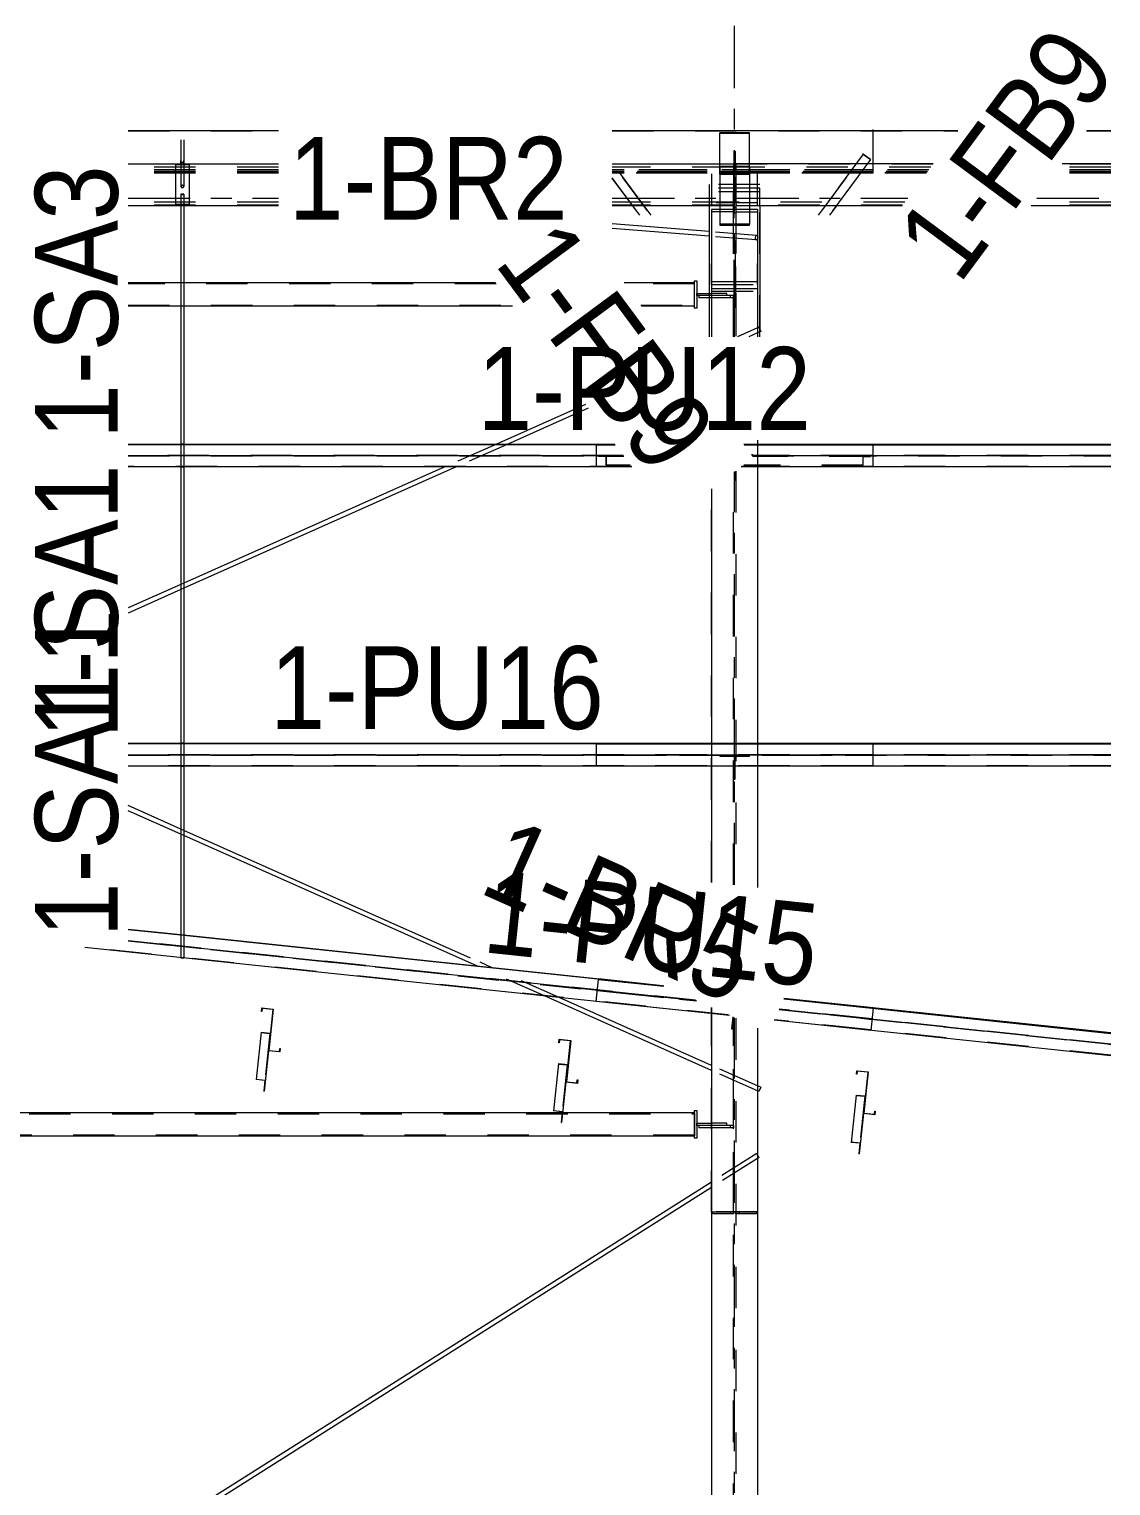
# Model space of a CAD drawing. Header units: millimetres. Extents: x -49 to 1122, y -181 to 639.
# Drawn here: x 949.8 to 1002, y 498.1 to 568.4 of the extents above; entities that cross this region are included whole.
import ezdxf

# ---------------------------------------------------------------- set-up
doc = ezdxf.new("R2010")
doc.units = ezdxf.units.MM
for name, pattern in [('XKITLINE00', [0]), ('XKITLINE02', [4, 2, -2]), ('XKITLINE03', [6, 3, -1, 1, -1])]:
    doc.linetypes.add(name, pattern=pattern)
for name, color, linetype, lineweight in [('Part', 2, 'Continuous', 0), ('PartMark', 7, 'Continuous', 0), ('S-grid', 1, 'Continuous', 0)]:
    doc.layers.add(name, color=color, linetype=linetype, lineweight=lineweight)
doc.styles.add('ARIAL', font='ARIAL.TTF')

# ---------------------------------------------------------------- blocks, each defined once
blk = doc.blocks.new('*A294')
at = {"layer": 'Part'}
blk.add_hatch(color=3, dxfattribs=at).paths.add_polyline_path([(990.586, 515.992), (990.601, 516.138), (990.621, 516.136), (990.604, 515.97), (990.051, 516.028), (990.261, 518.02), (989.748, 518.074), (989.733, 517.928), (989.713, 517.93), (989.731, 518.096), (990.283, 518.037), (990.073, 516.046)], flags=17)
blk = doc.blocks.new('*A295')
at = {"layer": 'Part'}
blk.add_hatch(color=3, dxfattribs=at).paths.add_polyline_path([(976.221, 517.507), (976.236, 517.653), (976.256, 517.651), (976.239, 517.485), (975.686, 517.544), (975.896, 519.535), (975.384, 519.589), (975.368, 519.443), (975.348, 519.445), (975.366, 519.611), (975.918, 519.552), (975.708, 517.561)], flags=17)
blk = doc.blocks.new('*A296')
at = {"layer": 'Part'}
blk.add_hatch(color=3, dxfattribs=at).paths.add_polyline_path([(961.856, 519.022), (961.872, 519.168), (961.892, 519.166), (961.874, 519), (961.322, 519.059), (961.532, 521.05), (961.019, 521.104), (961.004, 520.958), (960.984, 520.96), (961.001, 521.126), (961.554, 521.068), (961.344, 519.076)], flags=17)
blk = doc.blocks.new('*A422')
at = {"layer": 'Part'}
blk.add_hatch(color=3, dxfattribs=at).paths.add_polyline_path([(975.093, 516.15), (975.095, 516.177), (975.537, 516.131), (975.481, 515.595), (975.459, 515.598), (975.512, 516.106)], flags=17)
blk = doc.blocks.new('*A423')
at = {"layer": 'Part'}
blk.add_hatch(color=3, dxfattribs=at).paths.add_polyline_path([(960.728, 517.666), (960.731, 517.692), (961.173, 517.646), (961.116, 517.11), (961.094, 517.113), (961.148, 517.621)], flags=17)
blk = doc.blocks.new('*A425')
at = {"layer": 'Part'}
blk.add_hatch(color=3, dxfattribs=at).paths.add_polyline_path([(989.457, 514.635), (989.46, 514.662), (989.902, 514.615), (989.846, 514.08), (989.824, 514.082), (989.877, 514.591)], flags=17)
blk = doc.blocks.new('*A1700')
at = {"layer": 'S-grid', "color": 1, "linetype": 'XKITLINE03', "lineweight": 0}
for p, q in [((954.55, 560.222), (961.808, 560.222)), ((977.927, 560.222), (992.195, 560.222)), ((998.417, 560.222), (1001.998, 560.222))]:
    blk.add_line(p, q, dxfattribs=at)
blk = doc.blocks.new('*A1703')
at = {"layer": 'S-grid', "color": 1, "linetype": 'XKITLINE03', "lineweight": 0}
for p, q in [((954.55, 560.222), (961.808, 560.222)), ((977.927, 560.222), (992.195, 560.222)), ((998.417, 560.222), (1001.998, 560.222))]:
    blk.add_line(p, q, dxfattribs=at)
blk = doc.blocks.new('*A1730')
at = {"layer": 'Part', "color": 2, "linetype": 'XKITLINE00', "lineweight": 0}
for p, q in [((989.713, 517.93), (989.731, 518.096)), ((989.733, 517.928), (989.713, 517.93)), ((989.731, 518.096), (990.283, 518.037)), ((989.748, 518.074), (989.733, 517.928)), ((990.261, 518.02), (989.748, 518.074)), ((990.261, 518.02), (990.051, 516.028)), ((990.283, 518.037), (990.073, 516.046)), ((990.604, 515.97), (990.051, 516.028)), ((990.073, 516.046), (990.586, 515.992)), ((990.586, 515.992), (990.601, 516.138)), ((990.601, 516.138), (990.621, 516.136)), ((990.621, 516.136), (990.604, 515.97))]:
    blk.add_line(p, q, dxfattribs=at)
blk = doc.blocks.new('*A1731')
at = {"layer": 'Part', "color": 2, "linetype": 'XKITLINE00', "lineweight": 0}
for p, q in [((975.348, 519.445), (975.366, 519.611)), ((975.368, 519.443), (975.348, 519.445)), ((975.366, 519.611), (975.918, 519.552)), ((975.384, 519.589), (975.368, 519.443)), ((975.896, 519.535), (975.384, 519.589)), ((975.896, 519.535), (975.686, 517.544)), ((975.918, 519.552), (975.708, 517.561)), ((976.221, 517.507), (976.236, 517.653)), ((976.236, 517.653), (976.256, 517.651)), ((976.256, 517.651), (976.239, 517.485)), ((976.239, 517.485), (975.686, 517.544)), ((975.708, 517.561), (976.221, 517.507))]:
    blk.add_line(p, q, dxfattribs=at)
blk = doc.blocks.new('*A1732')
at = {"layer": 'Part', "color": 2, "linetype": 'XKITLINE00', "lineweight": 0}
for p, q in [((960.984, 520.96), (961.001, 521.126)), ((961.004, 520.958), (960.984, 520.96)), ((961.001, 521.126), (961.554, 521.068)), ((961.019, 521.104), (961.004, 520.958)), ((961.532, 521.05), (961.019, 521.104)), ((961.532, 521.05), (961.322, 519.059)), ((961.554, 521.068), (961.344, 519.076)), ((961.874, 519), (961.322, 519.059)), ((961.344, 519.076), (961.856, 519.022)), ((961.856, 519.022), (961.872, 519.168)), ((961.872, 519.168), (961.892, 519.166)), ((961.892, 519.166), (961.874, 519))]:
    blk.add_line(p, q, dxfattribs=at)
blk = doc.blocks.new('*A2133')
at = {"layer": 'Part', "color": 7, "linetype": 'XKITLINE02', "lineweight": 0}
for p, q in [((983.778, 560.879), (983.778, 560.009)), ((983.889, 560.879), (983.778, 560.879)), ((983.889, 560.009), (983.889, 560.879)), ((983.889, 560.167), (983.778, 560.167)), ((983.778, 560.095), (983.889, 560.095)), ((983.778, 560.009), (983.889, 560.009))]:
    blk.add_line(p, q, dxfattribs=at)
blk = doc.blocks.new('*A2137')
at = {"layer": 'Part', "color": 7, "linetype": 'XKITLINE02', "lineweight": 0}
for p, q in [((984.711, 547.833), (984.648, 547.833)), ((984.648, 547.833), (984.711, 547.833)), ((984.711, 547.778), (984.689, 547.778)), ((984.711, 547.778), (984.689, 547.778)), ((984.711, 547.833), (984.711, 547.833)), ((984.711, 547.833), (984.711, 547.778))]:
    blk.add_line(p, q, dxfattribs=at)
blk = doc.blocks.new('*A2139')
at = {"layer": 'Part', "color": 2, "linetype": 'XKITLINE00', "lineweight": 0}
for p, q in [((983.806, 546.983), (983.806, 546.611)), ((983.806, 546.611), (983.861, 546.611)), ((983.861, 546.611), (983.861, 547.024))]:
    blk.add_line(p, q, dxfattribs=at)
blk = doc.blocks.new('*A2140')
at = {"layer": 'Part', "color": 7, "linetype": 'XKITLINE02', "lineweight": 0}
for p, q in [((983.778, 558.968), (983.778, 560.53)), ((983.778, 560.53), (983.889, 560.53)), ((983.889, 560.53), (983.889, 558.968)), ((983.778, 559.779), (983.889, 559.779)), ((983.778, 559.509), (983.889, 559.509)), ((983.778, 558.968), (983.889, 558.968)), ((983.889, 558.968), (983.778, 558.968))]:
    blk.add_line(p, q, dxfattribs=at)
blk = doc.blocks.new('*A2141')
at = {"layer": 'Part', "color": 2, "linetype": 'XKITLINE00', "lineweight": 0}
for p, q in [((983.111, 561.745), (983.111, 558.968)), ((984.556, 561.745), (983.111, 561.745)), ((984.556, 561.745), (984.556, 558.968)), ((984.556, 558.968), (983.111, 558.968))]:
    blk.add_line(p, q, dxfattribs=at)
at = {"layer": 'Part', "color": 7, "linetype": 'XKITLINE02', "lineweight": 0}
for p, q in [((983.111, 561.745), (984.556, 561.745)), ((983.111, 558.968), (984.556, 558.968))]:
    blk.add_line(p, q, dxfattribs=at)
blk = doc.blocks.new('*A2142')
at = {"layer": 'Part', "color": 2, "linetype": 'XKITLINE00', "lineweight": 0}
for p, q in [((983.111, 558.968), (983.111, 558.912)), ((984.556, 558.968), (983.111, 558.968)), ((983.111, 558.912), (984.556, 558.912)), ((984.556, 558.912), (984.556, 558.968))]:
    blk.add_line(p, q, dxfattribs=at)
blk = doc.blocks.new('*A2143')
at = {"layer": 'Part', "color": 2, "linetype": 'XKITLINE00', "lineweight": 0}
for p, q in [((981.894, 554.903), (981.894, 556.236)), ((981.894, 556.236), (982.006, 556.236)), ((982.006, 556.236), (982.006, 554.903)), ((982.006, 554.903), (981.894, 554.903))]:
    blk.add_line(p, q, dxfattribs=at)
blk = doc.blocks.new('*A2144')
at = {"layer": 'Part', "color": 2, "linetype": 'XKITLINE00', "lineweight": 0}
for p, q in [((982.006, 555.514), (982.006, 555.625)), ((982.006, 555.625), (982.722, 555.625)), ((982.117, 555.514), (982.006, 555.514))]:
    blk.add_line(p, q, dxfattribs=at)
at = {"layer": 'Part', "color": 7, "linetype": 'XKITLINE02', "lineweight": 0}
for p, q in [((983.45, 555.625), (982.722, 555.625)), ((983.45, 555.514), (983.45, 555.625)), ((983.45, 555.514), (982.117, 555.514))]:
    blk.add_line(p, q, dxfattribs=at)
blk = doc.blocks.new('*A2145')
at = {"layer": 'Part', "color": 2, "linetype": 'XKITLINE00', "lineweight": 0}
for p, q in [((982.722, 555.514), (982.117, 555.514)), ((982.117, 555.403), (982.117, 555.514)), ((982.722, 555.403), (982.117, 555.403))]:
    blk.add_line(p, q, dxfattribs=at)
at = {"layer": 'Part', "color": 7, "linetype": 'XKITLINE02', "lineweight": 0}
for p, q in [((983.783, 555.514), (982.722, 555.514)), ((983.783, 555.403), (982.722, 555.403)), ((983.617, 555.514), (983.617, 555.403)), ((983.783, 555.514), (983.783, 555.403))]:
    blk.add_line(p, q, dxfattribs=at)
blk = doc.blocks.new('*A2344')
at = {"layer": 'S-grid', "color": 1, "linetype": 'XKITLINE03', "lineweight": 0}
for p, q in [((983.833, 553.533), (983.833, 621.333)), ((983.833, 527.061), (983.833, 547.003)), ((983.833, 427.722), (983.833, 520.649))]:
    blk.add_line(p, q, dxfattribs=at)
blk = doc.blocks.new('*A2354')
at = {"layer": 'Part', "color": 2, "linetype": 'XKITLINE00', "lineweight": 0}
for p, q in [((957.1, 524.651), (954.55, 524.92)), ((957.1, 524.631), (954.55, 524.9)), ((983.581, 520.761), (952.461, 524.043)), ((954.55, 524.381), (981.936, 521.493)), ((980.351, 522.199), (957.233, 524.637)), ((980.41, 522.173), (957.233, 524.617)), ((990.517, 521.107), (986.206, 521.562)), ((990.519, 521.127), (986.215, 521.581)), ((990.405, 520.042), (985.748, 520.533)), ((985.986, 521.066), (990.463, 520.594)), ((990.517, 521.107), (990.405, 520.042)), ((990.519, 521.127), (990.517, 521.107))]:
    blk.add_line(p, q, dxfattribs=at)
at = {"layer": 'Part', "color": 7, "linetype": 'XKITLINE02', "lineweight": 0}
for p, q in [((983.521, 520.788), (952.652, 524.043)), ((981.936, 521.493), (954.55, 524.381)), ((954.55, 524.361), (981.995, 521.467)), ((981.995, 521.467), (954.55, 524.361)), ((957.233, 524.637), (957.1, 524.651)), ((957.233, 524.617), (957.1, 524.631)), ((990.407, 520.062), (985.757, 520.552)), ((985.977, 521.047), (990.461, 520.574)), ((990.461, 520.574), (985.977, 521.047)), ((990.463, 520.594), (985.986, 521.066))]:
    blk.add_line(p, q, dxfattribs=at)
blk = doc.blocks.new('*A2355')
at = {"layer": 'Part', "color": 7, "linetype": 'XKITLINE02', "lineweight": 0}
for p, q in [((984.901, 514.098), (982.722, 512.721)), ((984.944, 513.862), (982.722, 512.458)), ((984.944, 514.029), (984.901, 514.098))]:
    blk.add_line(p, q, dxfattribs=at)
at = {"layer": 'Part', "color": 2, "linetype": 'XKITLINE00', "lineweight": 0}
for p, q in [((985.02, 513.91), (984.944, 514.029)), ((985.02, 513.91), (984.944, 513.862)), ((982.722, 512.721), (943.833, 488.145)), ((982.722, 512.458), (944.041, 488.014))]:
    blk.add_line(p, q, dxfattribs=at)
blk = doc.blocks.new('*A2357')
at = {"layer": 'Part', "color": 2, "linetype": 'XKITLINE00', "lineweight": 0}
for p, q in [((954.55, 563.492), (961.808, 563.492)), ((977.927, 563.492), (990.5, 563.492)), ((990.5, 563.539), (990.5, 563.492)), ((990.5, 563.492), (990.5, 561.879))]:
    blk.add_line(p, q, dxfattribs=at)
at = {"layer": 'Part', "color": 7, "linetype": 'XKITLINE02', "lineweight": 0}
for p, q in [((954.55, 563.474), (961.808, 563.474)), ((977.927, 563.474), (990.5, 563.474)), ((961.808, 561.592), (954.55, 561.592)), ((961.808, 561.59), (954.55, 561.59)), ((961.808, 561.501), (954.55, 561.501)), ((961.808, 561.483), (954.55, 561.483)), ((961.808, 561.446), (954.55, 561.446)), ((961.808, 561.424), (954.55, 561.424)), ((990.5, 561.592), (977.927, 561.592)), ((990.5, 561.59), (977.927, 561.59)), ((990.5, 561.501), (977.927, 561.501)), ((990.5, 561.483), (977.927, 561.483)), ((990.5, 561.446), (977.927, 561.446)), ((990.5, 561.424), (977.927, 561.424)), ((990.5, 561.879), (990.5, 561.424))]:
    blk.add_line(p, q, dxfattribs=at)
blk = doc.blocks.new('*A2358')
at = {"layer": 'Part', "color": 2, "linetype": 'XKITLINE00', "lineweight": 0}
for p, q in [((957.1, 533.889), (954.55, 533.889)), ((957.1, 533.869), (954.55, 533.869)), ((990.5, 533.889), (957.233, 533.889)), ((990.5, 533.869), (957.233, 533.869)), ((990.5, 533.889), (990.5, 533.869)), ((990.5, 533.869), (990.5, 532.798)), ((954.55, 533.353), (990.5, 533.353)), ((990.5, 532.798), (954.55, 532.798))]:
    blk.add_line(p, q, dxfattribs=at)
at = {"layer": 'Part', "color": 7, "linetype": 'XKITLINE02', "lineweight": 0}
for p, q in [((957.233, 533.889), (954.55, 533.889)), ((957.233, 533.869), (957.1, 533.869)), ((990.5, 533.353), (954.55, 533.353)), ((954.55, 533.333), (990.5, 533.333)), ((990.5, 533.333), (954.55, 533.333)), ((990.5, 532.818), (954.55, 532.818))]:
    blk.add_line(p, q, dxfattribs=at)
blk = doc.blocks.new('*A2359')
at = {"layer": 'Part', "color": 2, "linetype": 'XKITLINE00', "lineweight": 0}
for p, q in [((957.1, 548.333), (954.55, 548.333)), ((957.1, 548.313), (954.55, 548.313)), ((978.056, 548.333), (957.233, 548.333)), ((978.07, 548.313), (957.233, 548.313)), ((990.5, 548.333), (984.278, 548.333)), ((990.5, 548.313), (984.293, 548.313)), ((990.5, 548.333), (990.5, 548.313)), ((990.5, 548.313), (990.5, 547.242)), ((954.55, 547.798), (978.452, 547.798)), ((978.864, 547.242), (954.55, 547.242)), ((990.5, 547.242), (984.156, 547.242)), ((984.675, 547.798), (990.5, 547.798))]:
    blk.add_line(p, q, dxfattribs=at)
at = {"layer": 'Part', "color": 7, "linetype": 'XKITLINE02', "lineweight": 0}
for p, q in [((957.233, 548.333), (954.55, 548.333)), ((957.233, 548.313), (957.1, 548.313)), ((978.452, 547.798), (954.55, 547.798)), ((954.55, 547.778), (978.467, 547.778)), ((978.467, 547.778), (954.55, 547.778)), ((978.849, 547.262), (954.55, 547.262)), ((990.5, 547.262), (984.183, 547.262)), ((990.5, 547.798), (984.675, 547.798)), ((984.689, 547.778), (990.5, 547.778)), ((990.5, 547.778), (984.689, 547.778))]:
    blk.add_line(p, q, dxfattribs=at)
blk = doc.blocks.new('*A2361')
at = {"layer": 'Part', "color": 7, "linetype": 'XKITLINE02', "lineweight": 0}
for p, q in [((982.722, 561.394), (982.722, 559.864)), ((983.789, 561.249), (983.789, 556.178)), ((983.878, 556.178), (983.878, 561.249)), ((984.944, 559.864), (984.944, 561.394)), ((984.944, 559.992), (982.722, 559.992)), ((982.722, 559.864), (983.789, 559.864)), ((983.878, 559.864), (984.944, 559.864)), ((982.722, 556.05), (982.722, 557.07)), ((984.944, 556.05), (984.944, 557.07)), ((983.789, 556.178), (982.722, 556.178)), ((982.722, 556.05), (984.944, 556.05)), ((984.944, 556.178), (983.878, 556.178))]:
    blk.add_line(p, q, dxfattribs=at)
blk = doc.blocks.new('*A2362')
at = {"layer": 'Part', "color": 2, "linetype": 'XKITLINE00', "lineweight": 0}
for p, q in [((982.722, 559.676), (982.722, 553.533)), ((983.111, 559.676), (982.722, 559.676)), ((984.944, 559.676), (984.556, 559.676)), ((984.944, 559.676), (984.944, 553.533)), ((984.944, 548.533), (984.944, 548.333)), ((984.944, 547.242), (984.944, 533.889)), ((982.722, 546.18), (982.722, 533.889)), ((982.722, 532.798), (982.722, 527.178)), ((984.944, 532.798), (984.944, 526.943)), ((982.722, 520.852), (982.722, 460.167)), ((984.944, 520.154), (984.944, 460.167))]:
    blk.add_line(p, q, dxfattribs=at)
at = {"layer": 'Part', "color": 7, "linetype": 'XKITLINE02', "lineweight": 0}
for p, q in [((983.783, 559.553), (982.722, 559.553)), ((984.556, 559.676), (983.111, 559.676)), ((983.783, 553.533), (983.783, 559.553)), ((983.883, 559.553), (983.883, 553.533)), ((983.883, 559.553), (984.944, 559.553)), ((982.722, 555.856), (983.783, 555.856)), ((982.722, 555.734), (984.944, 555.734)), ((983.883, 555.856), (984.944, 555.856)), ((984.944, 548.333), (984.944, 547.242)), ((983.783, 527.066), (983.783, 546.966)), ((983.883, 547.04), (983.883, 527.055)), ((982.722, 533.889), (982.722, 532.798)), ((984.944, 533.889), (984.944, 532.798)), ((982.722, 521.143), (982.722, 520.852)), ((983.783, 460.167), (983.783, 520.671)), ((983.883, 520.627), (983.883, 460.167))]:
    blk.add_line(p, q, dxfattribs=at)
blk = doc.blocks.new('*A2365')
at = {"layer": 'Part', "color": 2, "linetype": 'XKITLINE00', "lineweight": 0}
for p, q in [((957.1, 529.758), (954.55, 530.893)), ((957.1, 529.514), (954.55, 530.649)), ((971.079, 523.535), (957.233, 529.698)), ((971.417, 523.141), (957.233, 529.455)), ((972.133, 523.066), (971.541, 523.329)), ((982.722, 518.109), (974.647, 521.703)), ((982.722, 518.352), (975.363, 521.628)), ((985.097, 517.295), (984.944, 517.363)), ((985.006, 517.092), (984.944, 517.12)), ((985.097, 517.295), (985.006, 517.092))]:
    blk.add_line(p, q, dxfattribs=at)
at = {"layer": 'Part', "color": 7, "linetype": 'XKITLINE02', "lineweight": 0}
for p, q in [((957.233, 529.698), (957.1, 529.758)), ((957.233, 529.455), (957.1, 529.514)), ((974.647, 521.703), (971.417, 523.141)), ((975.363, 521.628), (972.133, 523.066)), ((984.944, 517.363), (982.722, 518.352)), ((984.944, 517.12), (982.722, 518.109))]:
    blk.add_line(p, q, dxfattribs=at)
blk = doc.blocks.new('*A2366')
at = {"layer": 'Part', "color": 7, "linetype": 'XKITLINE02', "lineweight": 0}
for p, q in [((984.944, 553.963), (983.979, 553.533)), ((984.944, 553.72), (984.525, 553.533)), ((972.297, 548.333), (969.846, 547.242)), ((972.843, 548.333), (970.392, 547.242)), ((957.233, 541.628), (957.1, 541.569)), ((957.233, 541.385), (957.1, 541.325))]:
    blk.add_line(p, q, dxfattribs=at)
at = {"layer": 'Part', "color": 2, "linetype": 'XKITLINE00', "lineweight": 0}
for p, q in [((985.006, 553.991), (984.944, 553.963)), ((985.097, 553.788), (984.944, 553.72)), ((985.006, 553.991), (985.097, 553.788)), ((976.628, 550.261), (972.297, 548.333)), ((976.763, 550.078), (972.843, 548.333)), ((969.846, 547.242), (957.233, 541.628)), ((970.392, 547.242), (957.233, 541.385)), ((957.1, 541.569), (954.55, 540.434)), ((957.1, 541.325), (954.55, 540.19))]:
    blk.add_line(p, q, dxfattribs=at)
blk = doc.blocks.new('*A2367')
at = {"layer": 'Part', "color": 2, "linetype": 'XKITLINE00', "lineweight": 0}
for p, q in [((975.507, 516.056), (905.772, 516.056)), ((981.894, 516.056), (975.529, 516.056)), ((905.772, 514.944), (981.894, 514.944))]:
    blk.add_line(p, q, dxfattribs=at)
at = {"layer": 'Part', "color": 7, "linetype": 'XKITLINE02', "lineweight": 0}
for p, q in [((905.772, 516.011), (981.894, 516.011)), ((975.529, 516.056), (975.507, 516.056)), ((981.894, 516.056), (981.894, 514.944)), ((981.894, 514.989), (905.772, 514.989))]:
    blk.add_line(p, q, dxfattribs=at)
blk = doc.blocks.new('*A2373')
at = {"layer": 'Part', "color": 2, "linetype": 'XKITLINE00', "lineweight": 0}
for p, q in [((957.1, 556.125), (954.55, 556.125)), ((972.285, 556.125), (957.233, 556.125)), ((981.894, 556.125), (978.507, 556.125)), ((957.1, 555.014), (954.55, 555.014)), ((973.108, 555.014), (957.233, 555.014)), ((981.894, 555.014), (979.33, 555.014))]:
    blk.add_line(p, q, dxfattribs=at)
at = {"layer": 'Part', "color": 7, "linetype": 'XKITLINE02', "lineweight": 0}
for p, q in [((972.318, 556.08), (954.55, 556.08)), ((957.233, 556.125), (957.1, 556.125)), ((981.894, 556.08), (978.54, 556.08)), ((981.894, 555.014), (981.894, 556.125)), ((954.55, 555.058), (973.075, 555.058)), ((957.233, 555.014), (957.1, 555.014)), ((979.297, 555.058), (981.894, 555.058))]:
    blk.add_line(p, q, dxfattribs=at)
blk = doc.blocks.new('*A2374')
at = {"layer": 'Part', "color": 2, "linetype": 'XKITLINE00', "lineweight": 0}
for p, q in [((954.55, 561.879), (961.808, 561.879)), ((977.927, 561.879), (983.778, 561.879)), ((983.778, 561.879), (983.778, 561.745)), ((961.808, 559.856), (954.55, 559.856)), ((983.111, 559.856), (977.927, 559.856))]:
    blk.add_line(p, q, dxfattribs=at)
at = {"layer": 'Part', "color": 7, "linetype": 'XKITLINE02', "lineweight": 0}
for p, q in [((961.808, 561.859), (954.55, 561.859)), ((961.808, 561.712), (954.55, 561.712)), ((983.778, 561.859), (977.927, 561.859)), ((983.778, 561.712), (977.927, 561.712)), ((983.778, 561.745), (983.778, 559.856)), ((961.808, 560.023), (954.55, 560.023)), ((961.808, 559.876), (954.55, 559.876)), ((983.778, 560.023), (977.927, 560.023)), ((983.778, 559.876), (977.927, 559.876)), ((983.778, 559.856), (983.111, 559.856))]:
    blk.add_line(p, q, dxfattribs=at)
blk = doc.blocks.new('*A2401')
at = {"layer": 'Part', "color": 7, "linetype": 'XKITLINE02', "lineweight": 0}
for p, q in [((957.1, 561.893), (957.1, 562.039)), ((957.12, 561.94), (957.1, 561.893)), ((957.167, 561.959), (957.12, 561.94)), ((957.214, 561.94), (957.167, 561.959)), ((957.233, 561.893), (957.214, 561.94)), ((957.233, 561.893), (957.233, 562.039)), ((957.1, 561.893), (957.12, 561.847)), ((957.12, 561.847), (957.167, 561.828)), ((957.167, 561.828), (957.214, 561.847)), ((957.214, 561.847), (957.233, 561.893))]:
    blk.add_line(p, q, dxfattribs=at)
blk = doc.blocks.new('*A2402')
at = {"layer": 'Part', "color": 7, "linetype": 'XKITLINE02', "lineweight": 0}
for p, q in [((957.1, 563.04), (957.1, 562.983)), ((957.233, 563.04), (957.233, 562.983)), ((957.1, 561.879), (957.1, 560.789)), ((957.233, 561.879), (957.233, 560.789)), ((957.12, 560.835), (957.1, 560.789)), ((957.1, 560.789), (957.12, 560.742)), ((957.167, 560.855), (957.12, 560.835)), ((957.12, 560.742), (957.167, 560.723)), ((957.214, 560.835), (957.167, 560.855)), ((957.167, 560.723), (957.214, 560.742)), ((957.233, 560.789), (957.214, 560.835)), ((957.214, 560.742), (957.233, 560.789))]:
    blk.add_line(p, q, dxfattribs=at)
at = {"layer": 'Part', "color": 2, "linetype": 'XKITLINE00', "lineweight": 0}
for p, q in [((957.1, 562.983), (957.1, 561.879)), ((957.233, 562.983), (957.233, 561.879))]:
    blk.add_line(p, q, dxfattribs=at)
blk = doc.blocks.new('*A2403')
at = {"layer": 'Part', "color": 7, "linetype": 'XKITLINE02', "lineweight": 0}
for p, q in [((957.12, 560.414), (957.1, 560.409)), ((957.1, 560.409), (957.1, 559.856)), ((957.1, 560.409), (957.12, 560.404)), ((957.167, 560.416), (957.12, 560.414)), ((957.12, 560.404), (957.167, 560.402)), ((957.214, 560.414), (957.167, 560.416)), ((957.167, 560.402), (957.214, 560.404)), ((957.233, 560.409), (957.214, 560.414)), ((957.214, 560.404), (957.233, 560.409)), ((957.233, 560.409), (957.233, 559.856)), ((957.1, 548.342), (957.1, 547.235)), ((957.233, 548.342), (957.233, 547.235)), ((957.1, 547.235), (957.12, 547.24)), ((957.12, 547.23), (957.1, 547.235)), ((957.12, 547.24), (957.167, 547.242)), ((957.167, 547.228), (957.12, 547.23)), ((957.167, 547.242), (957.214, 547.24)), ((957.214, 547.23), (957.167, 547.228)), ((957.214, 547.24), (957.233, 547.235)), ((957.233, 547.235), (957.214, 547.23))]:
    blk.add_line(p, q, dxfattribs=at)
at = {"layer": 'Part', "color": 2, "linetype": 'XKITLINE00', "lineweight": 0}
for p, q in [((957.1, 559.856), (957.1, 548.342)), ((957.233, 559.856), (957.233, 548.342))]:
    blk.add_line(p, q, dxfattribs=at)
blk = doc.blocks.new('*A2404')
at = {"layer": 'Part', "color": 7, "linetype": 'XKITLINE02', "lineweight": 0}
for p, q in [((957.5, 561.823), (956.833, 561.823)), ((956.833, 561.823), (956.833, 559.912)), ((957.5, 561.823), (957.5, 559.912)), ((957.5, 559.912), (956.833, 559.912))]:
    blk.add_line(p, q, dxfattribs=at)
blk = doc.blocks.new('*A2405')
at = {"layer": 'Part', "color": 2, "linetype": 'XKITLINE00', "lineweight": 0}
for p, q in [((983.889, 561.879), (983.889, 561.745)), ((993.422, 561.879), (983.889, 561.879)), ((1001.998, 561.879), (999.644, 561.879)), ((991.924, 559.856), (984.556, 559.856)), ((1001.998, 559.856), (998.146, 559.856))]:
    blk.add_line(p, q, dxfattribs=at)
at = {"layer": 'Part', "color": 7, "linetype": 'XKITLINE02', "lineweight": 0}
for p, q in [((993.407, 561.859), (983.889, 561.859)), ((983.889, 561.745), (983.889, 559.856)), ((993.298, 561.712), (983.889, 561.712)), ((1001.998, 561.712), (999.52, 561.712)), ((1001.998, 561.859), (999.629, 561.859)), ((992.047, 560.023), (983.889, 560.023)), ((991.939, 559.876), (983.889, 559.876)), ((984.556, 559.856), (983.889, 559.856)), ((1001.998, 559.876), (998.161, 559.876)), ((1001.998, 560.023), (998.269, 560.023))]:
    blk.add_line(p, q, dxfattribs=at)
blk = doc.blocks.new('*A2406')
at = {"layer": 'Part', "color": 7, "linetype": 'XKITLINE02', "lineweight": 0}
for p, q in [((983.789, 556.925), (983.789, 553.533)), ((983.878, 556.925), (983.878, 553.533)), ((983.789, 556.068), (983.878, 556.068)), ((983.789, 555.948), (983.878, 555.95)), ((982.722, 553.94), (982.722, 553.533)), ((984.944, 553.94), (984.944, 553.533))]:
    blk.add_line(p, q, dxfattribs=at)
blk = doc.blocks.new('*A2407')
at = {"layer": 'Part', "color": 7, "linetype": 'XKITLINE02', "lineweight": 0}
for p, q in [((979.468, 559.856), (977.927, 561.937)), ((979.622, 559.615), (977.927, 561.903)), ((979.097, 559.615), (977.927, 561.195)), ((978.916, 559.856), (977.927, 561.192))]:
    blk.add_line(p, q, dxfattribs=at)
at = {"layer": 'Part', "color": 2, "linetype": 'XKITLINE00', "lineweight": 0}
for p, q in [((979.252, 559.403), (978.916, 559.856)), ((979.804, 559.403), (979.468, 559.856))]:
    blk.add_line(p, q, dxfattribs=at)
blk = doc.blocks.new('*A2408')
at = {"layer": 'Part', "color": 7, "linetype": 'XKITLINE02', "lineweight": 0}
for p, q in [((988.045, 559.615), (990.059, 562.334)), ((990.041, 562.345), (988.198, 559.856)), ((988.57, 559.615), (990.399, 562.085)), ((990.399, 562.082), (988.75, 559.856)), ((990.041, 562.345), (990.041, 562.377)), ((990.041, 562.345), (990.399, 562.082)), ((990.059, 562.334), (990.059, 562.364)), ((990.399, 562.085), (990.059, 562.334)), ((990.399, 562.082), (990.399, 562.085))]:
    blk.add_line(p, q, dxfattribs=at)
at = {"layer": 'Part', "color": 2, "linetype": 'XKITLINE00', "lineweight": 0}
for p, q in [((988.198, 559.856), (987.862, 559.403)), ((988.75, 559.856), (988.414, 559.403))]:
    blk.add_line(p, q, dxfattribs=at)
blk = doc.blocks.new('*A2409')
at = {"layer": 'Part', "color": 7, "linetype": 'XKITLINE02', "lineweight": 0}
for p, q in [((983.111, 561.372), (983.111, 563.367)), ((984.556, 563.367), (983.111, 563.367)), ((983.111, 563.361), (984.556, 563.361)), ((984.556, 561.372), (984.556, 563.367)), ((983.111, 561.378), (983.111, 561.372)), ((983.111, 561.378), (984.556, 561.378)), ((983.111, 561.372), (984.556, 561.372)), ((984.556, 561.372), (984.556, 561.378))]:
    blk.add_line(p, q, dxfattribs=at)
blk = doc.blocks.new('*A2410')
at = {"layer": 'Part', "color": 7, "linetype": 'XKITLINE02', "lineweight": 0}
for p, q in [((983.806, 561.378), (983.806, 562.483)), ((983.806, 562.483), (983.861, 562.483)), ((983.861, 562.483), (983.861, 561.378)), ((983.861, 561.378), (983.806, 561.378))]:
    blk.add_line(p, q, dxfattribs=at)
blk = doc.blocks.new('*A2412')
at = {"layer": 'Part', "color": 7, "linetype": 'XKITLINE02', "lineweight": 0}
for p, q in [((982.611, 560.705), (982.611, 559.856)), ((985.056, 560.705), (982.611, 560.705)), ((985.056, 560.53), (982.611, 560.53)), ((985.056, 559.856), (985.056, 560.705)), ((982.611, 555.625), (982.611, 555.403)), ((985.056, 553.88), (985.056, 553.77))]:
    blk.add_line(p, q, dxfattribs=at)
at = {"layer": 'Part', "color": 2, "linetype": 'XKITLINE00', "lineweight": 0}
for p, q in [((982.611, 559.856), (982.611, 555.625)), ((985.056, 559.856), (985.056, 553.88)), ((982.611, 555.403), (982.611, 553.533)), ((985.056, 553.533), (985.056, 553.77))]:
    blk.add_line(p, q, dxfattribs=at)
blk = doc.blocks.new('*A2413')
at = {"layer": 'Part', "color": 7, "linetype": 'XKITLINE02', "lineweight": 0}
for p, q in [((982.611, 560.879), (982.611, 553.533)), ((985.056, 560.879), (982.611, 560.879)), ((985.056, 560.705), (982.611, 560.705)), ((985.056, 553.533), (985.056, 560.879))]:
    blk.add_line(p, q, dxfattribs=at)
blk = doc.blocks.new('*A2414')
at = {"layer": 'Part', "color": 7, "linetype": 'XKITLINE02', "lineweight": 0}
for p, q in [((990.042, 547.333), (984.279, 547.333)), ((990.394, 547.778), (984.689, 547.778)), ((990.394, 547.756), (984.706, 547.756)), ((990.023, 547.778), (990.023, 547.333)), ((990.394, 547.778), (990.023, 547.778)), ((990.023, 547.333), (990.042, 547.333)), ((990.042, 547.333), (990.042, 547.756)), ((990.042, 547.756), (990.394, 547.756)), ((990.394, 547.756), (990.394, 547.778))]:
    blk.add_line(p, q, dxfattribs=at)
blk = doc.blocks.new('*A2415')
at = {"layer": 'Part', "color": 7, "linetype": 'XKITLINE02', "lineweight": 0}
for p, q in [((978.467, 547.778), (977.273, 547.778)), ((977.273, 547.778), (977.273, 547.756)), ((978.484, 547.756), (977.273, 547.756)), ((977.625, 547.333), (977.625, 547.756)), ((978.796, 547.333), (977.625, 547.333)), ((977.644, 547.333), (977.644, 547.778))]:
    blk.add_line(p, q, dxfattribs=at)
blk = doc.blocks.new('*A2491')
at = {"layer": 'Part', "color": 2, "linetype": 'XKITLINE00', "lineweight": 0}
for p, q in [((977.145, 521.44), (977.257, 522.505)), ((977.203, 521.992), (981.936, 521.493)), ((977.26, 522.525), (977.257, 522.505)), ((977.257, 522.505), (980.41, 522.173)), ((980.351, 522.199), (977.26, 522.525)), ((983.581, 520.761), (977.145, 521.44)), ((986.206, 521.562), (1001.998, 519.896)), ((1001.998, 519.916), (986.215, 521.581)), ((1001.998, 518.819), (985.748, 520.533)), ((985.986, 521.066), (1001.998, 519.378))]:
    blk.add_line(p, q, dxfattribs=at)
at = {"layer": 'Part', "color": 7, "linetype": 'XKITLINE02', "lineweight": 0}
for p, q in [((977.201, 521.973), (981.995, 521.467)), ((981.995, 521.467), (977.201, 521.973)), ((981.936, 521.493), (977.203, 521.992)), ((983.521, 520.788), (977.147, 521.46)), ((1001.998, 518.839), (985.757, 520.552)), ((985.977, 521.047), (1001.998, 519.358)), ((1001.998, 519.358), (985.977, 521.047)), ((1001.998, 519.378), (985.986, 521.066))]:
    blk.add_line(p, q, dxfattribs=at)
blk = doc.blocks.new('*A2492')
at = {"layer": 'Part', "color": 2, "linetype": 'XKITLINE00', "lineweight": 0}
for p, q in [((978.056, 548.333), (977.167, 548.333)), ((977.167, 548.333), (977.167, 548.313)), ((977.167, 547.242), (977.167, 548.313)), ((977.167, 548.313), (978.07, 548.313)), ((1001.998, 548.333), (984.278, 548.333)), ((984.293, 548.313), (1001.998, 548.313)), ((977.167, 547.798), (978.452, 547.798)), ((978.864, 547.242), (977.167, 547.242)), ((1001.998, 547.242), (984.156, 547.242)), ((984.675, 547.798), (1001.998, 547.798))]:
    blk.add_line(p, q, dxfattribs=at)
at = {"layer": 'Part', "color": 7, "linetype": 'XKITLINE02', "lineweight": 0}
for p, q in [((978.452, 547.798), (977.167, 547.798)), ((977.167, 547.778), (978.467, 547.778)), ((978.467, 547.778), (977.167, 547.778)), ((978.849, 547.262), (977.167, 547.262)), ((1001.998, 547.262), (984.183, 547.262)), ((1001.998, 547.798), (984.675, 547.798)), ((984.689, 547.778), (1001.998, 547.778)), ((1001.998, 547.778), (984.689, 547.778))]:
    blk.add_line(p, q, dxfattribs=at)
blk = doc.blocks.new('*A2493')
at = {"layer": 'Part', "color": 2, "linetype": 'XKITLINE00', "lineweight": 0}
for p, q in [((1001.998, 533.889), (977.167, 533.889)), ((977.167, 533.889), (977.167, 533.869)), ((977.167, 532.798), (977.167, 533.869)), ((977.167, 533.869), (1001.998, 533.869)), ((977.167, 533.353), (1001.998, 533.353)), ((1001.998, 532.798), (977.167, 532.798))]:
    blk.add_line(p, q, dxfattribs=at)
at = {"layer": 'Part', "color": 7, "linetype": 'XKITLINE02', "lineweight": 0}
for p, q in [((1001.998, 533.353), (977.167, 533.353)), ((977.167, 533.333), (1001.998, 533.333)), ((1001.998, 533.333), (977.167, 533.333)), ((1001.998, 532.818), (977.167, 532.818))]:
    blk.add_line(p, q, dxfattribs=at)
blk = doc.blocks.new('*A2494')
at = {"layer": 'Part', "color": 2, "linetype": 'XKITLINE00', "lineweight": 0}
for p, q in [((975.334, 518.437), (975.093, 516.15)), ((975.334, 518.437), (975.776, 518.39)), ((975.686, 517.544), (975.481, 515.595)), ((975.512, 516.106), (975.093, 516.15)), ((975.095, 516.177), (975.537, 516.131)), ((975.512, 516.106), (975.459, 515.598)), ((975.459, 515.598), (975.481, 515.595))]:
    blk.add_line(p, q, dxfattribs=at)
at = {"layer": 'Part', "color": 7, "linetype": 'XKITLINE02', "lineweight": 0}
for p, q in [((975.332, 518.418), (975.752, 518.374)), ((975.752, 518.374), (975.512, 516.106)), ((975.776, 518.39), (975.686, 517.544)), ((975.715, 518.027), (975.737, 518.025))]:
    blk.add_line(p, q, dxfattribs=at)
blk = doc.blocks.new('*A2495')
at = {"layer": 'Part', "color": 2, "linetype": 'XKITLINE00', "lineweight": 0}
for p, q in [((960.969, 519.952), (960.728, 517.666)), ((960.969, 519.952), (961.411, 519.905)), ((961.322, 519.059), (961.116, 517.11)), ((961.148, 517.621), (960.728, 517.666)), ((960.731, 517.692), (961.173, 517.646)), ((961.148, 517.621), (961.094, 517.113)), ((961.094, 517.113), (961.116, 517.11))]:
    blk.add_line(p, q, dxfattribs=at)
at = {"layer": 'Part', "color": 7, "linetype": 'XKITLINE02', "lineweight": 0}
for p, q in [((960.967, 519.934), (961.387, 519.889)), ((961.387, 519.889), (961.148, 517.621)), ((961.411, 519.905), (961.322, 519.059)), ((961.35, 519.543), (961.372, 519.54))]:
    blk.add_line(p, q, dxfattribs=at)
blk = doc.blocks.new('*A2496')
at = {"layer": 'Part', "color": 2, "linetype": 'XKITLINE00', "lineweight": 0}
for p, q in [((957.12, 548.345), (957.1, 548.342)), ((957.1, 548.342), (957.1, 547.798)), ((957.1, 548.342), (957.12, 548.339)), ((957.167, 548.347), (957.12, 548.345)), ((957.12, 548.339), (957.167, 548.337)), ((957.214, 548.345), (957.167, 548.347)), ((957.167, 548.337), (957.214, 548.339)), ((957.233, 548.342), (957.214, 548.345)), ((957.214, 548.339), (957.233, 548.342)), ((957.233, 548.342), (957.233, 547.798)), ((957.1, 547.242), (957.1, 533.896)), ((957.233, 547.242), (957.233, 533.896))]:
    blk.add_line(p, q, dxfattribs=at)
at = {"layer": 'Part', "color": 7, "linetype": 'XKITLINE02', "lineweight": 0}
for p, q in [((957.1, 547.798), (957.1, 547.242)), ((957.233, 547.798), (957.233, 547.242)), ((957.1, 533.896), (957.1, 532.789)), ((957.233, 533.896), (957.233, 532.789)), ((957.1, 532.789), (957.12, 532.792)), ((957.12, 532.786), (957.1, 532.789)), ((957.12, 532.792), (957.167, 532.794)), ((957.167, 532.784), (957.12, 532.786)), ((957.167, 532.794), (957.214, 532.792)), ((957.214, 532.786), (957.167, 532.784)), ((957.214, 532.792), (957.233, 532.789)), ((957.233, 532.789), (957.214, 532.786))]:
    blk.add_line(p, q, dxfattribs=at)
blk = doc.blocks.new('*A2497')
at = {"layer": 'Part', "color": 2, "linetype": 'XKITLINE00', "lineweight": 0}
for p, q in [((957.12, 533.901), (957.1, 533.896)), ((957.1, 533.896), (957.1, 533.353)), ((957.1, 533.896), (957.12, 533.891)), ((957.167, 533.903), (957.12, 533.901)), ((957.12, 533.891), (957.167, 533.888)), ((957.214, 533.901), (957.167, 533.903)), ((957.167, 533.888), (957.214, 533.891)), ((957.233, 533.896), (957.214, 533.901)), ((957.214, 533.891), (957.233, 533.896)), ((957.233, 533.896), (957.233, 533.353)), ((957.1, 532.798), (957.1, 524.113)), ((957.233, 532.798), (957.233, 524.098)), ((957.1, 523.543), (957.1, 523.554)), ((957.12, 523.538), (957.1, 523.543)), ((957.167, 523.536), (957.12, 523.538)), ((957.214, 523.538), (957.167, 523.536)), ((957.214, 523.538), (957.224, 523.541))]:
    blk.add_line(p, q, dxfattribs=at)
at = {"layer": 'Part', "color": 7, "linetype": 'XKITLINE02', "lineweight": 0}
for p, q in [((957.1, 533.353), (957.1, 532.798)), ((957.233, 533.353), (957.233, 532.798)), ((957.1, 524.113), (957.1, 523.554)), ((957.233, 524.098), (957.233, 523.543)), ((957.1, 523.543), (957.12, 523.548)), ((957.12, 523.548), (957.167, 523.55)), ((957.167, 523.55), (957.214, 523.548)), ((957.214, 523.548), (957.233, 523.543)), ((957.224, 523.541), (957.233, 523.543))]:
    blk.add_line(p, q, dxfattribs=at)
blk = doc.blocks.new('*A2499')
at = {"layer": 'Part', "color": 7, "linetype": 'XKITLINE02', "lineweight": 0}
for p, q in [((983.783, 553.533), (983.783, 555.632)), ((983.783, 555.632), (983.883, 555.632)), ((983.883, 555.632), (983.883, 553.533)), ((983.783, 555.57), (983.883, 555.57)), ((984.944, 548.533), (984.944, 526.943)), ((983.783, 527.066), (983.783, 546.966)), ((983.883, 547.04), (983.883, 527.055)), ((982.722, 527.178), (982.722, 546.18)), ((982.722, 511.275), (982.722, 521.143)), ((983.783, 511.289), (983.783, 520.671)), ((983.883, 520.627), (983.883, 511.289)), ((984.944, 520.154), (984.944, 511.275)), ((984.944, 511.289), (982.722, 511.289)), ((982.722, 511.275), (984.944, 511.275))]:
    blk.add_line(p, q, dxfattribs=at)
blk = doc.blocks.new('*A2502')
at = {"layer": 'Part', "color": 2, "linetype": 'XKITLINE00', "lineweight": 0}
for p, q in [((983.742, 520.69), (983.681, 520.116)), ((983.737, 520.11), (983.795, 520.666)), ((983.681, 520.116), (983.737, 520.11))]:
    blk.add_line(p, q, dxfattribs=at)
blk = doc.blocks.new('*A2504')
at = {"layer": 'Part', "color": 2, "linetype": 'XKITLINE00', "lineweight": 0}
for p, q in [((989.698, 516.922), (989.457, 514.635)), ((989.698, 516.922), (990.14, 516.875)), ((990.051, 516.028), (989.846, 514.08)), ((989.877, 514.591), (989.457, 514.635)), ((989.46, 514.662), (989.902, 514.615)), ((989.877, 514.591), (989.824, 514.082)), ((989.824, 514.082), (989.846, 514.08))]:
    blk.add_line(p, q, dxfattribs=at)
at = {"layer": 'Part', "color": 7, "linetype": 'XKITLINE02', "lineweight": 0}
for p, q in [((989.697, 516.903), (990.116, 516.859)), ((990.116, 516.859), (989.877, 514.591)), ((990.14, 516.875), (990.051, 516.028)), ((990.08, 516.512), (990.102, 516.51))]:
    blk.add_line(p, q, dxfattribs=at)
blk = doc.blocks.new('*A2505')
at = {"layer": 'Part', "color": 7, "linetype": 'XKITLINE02', "lineweight": 0}
for p, q in [((983.883, 511.289), (984.883, 511.289)), ((983.883, 511.178), (983.883, 511.289)), ((984.883, 511.178), (983.883, 511.178)), ((984.05, 511.289), (984.05, 511.178)), ((984.883, 511.289), (984.883, 511.178))]:
    blk.add_line(p, q, dxfattribs=at)
blk = doc.blocks.new('*A2506')
at = {"layer": 'Part', "color": 7, "linetype": 'XKITLINE02', "lineweight": 0}
for p, q in [((982.783, 511.289), (983.783, 511.289)), ((982.783, 511.178), (982.783, 511.289)), ((983.783, 511.178), (982.783, 511.178)), ((983.617, 511.289), (983.617, 511.178)), ((983.783, 511.289), (983.783, 511.178))]:
    blk.add_line(p, q, dxfattribs=at)
blk = doc.blocks.new('*A2507')
at = {"layer": 'Part', "color": 2, "linetype": 'XKITLINE00', "lineweight": 0}
for p, q in [((982.722, 515.444), (982.117, 515.444)), ((982.117, 515.333), (982.117, 515.444)), ((982.722, 515.333), (982.117, 515.333))]:
    blk.add_line(p, q, dxfattribs=at)
at = {"layer": 'Part', "color": 7, "linetype": 'XKITLINE02', "lineweight": 0}
for p, q in [((983.783, 515.444), (982.722, 515.444)), ((983.783, 515.333), (982.722, 515.333)), ((983.617, 515.444), (983.617, 515.333)), ((983.783, 515.444), (983.783, 515.333))]:
    blk.add_line(p, q, dxfattribs=at)
blk = doc.blocks.new('*A2508')
at = {"layer": 'Part', "color": 2, "linetype": 'XKITLINE00', "lineweight": 0}
for p, q in [((982.006, 515.444), (982.006, 515.556)), ((982.006, 515.556), (982.722, 515.556)), ((982.117, 515.444), (982.006, 515.444))]:
    blk.add_line(p, q, dxfattribs=at)
at = {"layer": 'Part', "color": 7, "linetype": 'XKITLINE02', "lineweight": 0}
for p, q in [((983.45, 515.556), (982.722, 515.556)), ((983.45, 515.444), (983.45, 515.556)), ((983.45, 515.444), (982.117, 515.444))]:
    blk.add_line(p, q, dxfattribs=at)
blk = doc.blocks.new('*A2509')
at = {"layer": 'Part', "color": 2, "linetype": 'XKITLINE00', "lineweight": 0}
for p, q in [((981.894, 514.833), (981.894, 516.167)), ((981.894, 516.167), (982.006, 516.167)), ((982.006, 516.167), (982.006, 514.833)), ((982.006, 514.833), (981.894, 514.833))]:
    blk.add_line(p, q, dxfattribs=at)
blk = doc.blocks.new('*A2512')
at = {"layer": 'Part', "color": 7, "linetype": 'XKITLINE02', "lineweight": 0}
for p, q in [((983.806, 533.278), (983.806, 532.798)), ((983.806, 533.278), (983.861, 533.278)), ((983.861, 533.278), (983.806, 533.278)), ((983.861, 532.798), (983.861, 533.278))]:
    blk.add_line(p, q, dxfattribs=at)
at = {"layer": 'Part', "color": 2, "linetype": 'XKITLINE00', "lineweight": 0}
for p, q in [((983.806, 532.798), (983.806, 532.167)), ((983.861, 532.167), (983.861, 532.798)), ((983.806, 532.167), (983.861, 532.167))]:
    blk.add_line(p, q, dxfattribs=at)
blk = doc.blocks.new('*A2513')
at = {"layer": 'Part', "color": 7, "linetype": 'XKITLINE02', "lineweight": 0}
for p, q in [((983.111, 533.333), (983.111, 533.278)), ((983.111, 533.333), (984.556, 533.333)), ((984.556, 533.333), (983.111, 533.333)), ((983.111, 533.278), (984.556, 533.278)), ((983.111, 533.278), (984.556, 533.278)), ((984.556, 533.278), (984.556, 533.333))]:
    blk.add_line(p, q, dxfattribs=at)
blk = doc.blocks.new('*A2524')
at = {"layer": 'Part', "color": 2, "linetype": 'XKITLINE00', "lineweight": 0}
for p, q in [((982.611, 558.603), (977.927, 558.976)), ((982.611, 558.382), (977.927, 558.755))]:
    blk.add_line(p, q, dxfattribs=at)
at = {"layer": 'Part', "color": 7, "linetype": 'XKITLINE02', "lineweight": 0}
for p, q in [((984.896, 558.422), (982.611, 558.603)), ((984.896, 558.422), (984.848, 558.383)), ((984.943, 558.396), (984.896, 558.422)), ((984.896, 558.201), (982.611, 558.382)), ((984.848, 558.383), (984.829, 558.302)), ((984.829, 558.302), (984.848, 558.226)), ((984.848, 558.226), (984.896, 558.201)), ((984.896, 558.201), (984.943, 558.24)), ((984.963, 558.32), (984.943, 558.396)), ((984.943, 558.24), (984.963, 558.32))]:
    blk.add_line(p, q, dxfattribs=at)
blk = doc.blocks.new('*A2525')
at = {"layer": 'Part', "color": 2, "linetype": 'XKITLINE00', "lineweight": 0}
for p, q in [((977.927, 563.492), (994.616, 563.492)), ((1000.839, 563.492), (1001.998, 563.492))]:
    blk.add_line(p, q, dxfattribs=at)
at = {"layer": 'Part', "color": 7, "linetype": 'XKITLINE02', "lineweight": 0}
for p, q in [((977.927, 563.474), (994.603, 563.474)), ((1000.825, 563.474), (1001.998, 563.474)), ((993.21, 561.592), (977.927, 561.592)), ((993.208, 561.59), (977.927, 561.59)), ((993.142, 561.501), (977.927, 561.501)), ((993.128, 561.483), (977.927, 561.483)), ((993.101, 561.446), (977.927, 561.446)), ((993.085, 561.424), (977.927, 561.424)), ((1001.998, 561.424), (999.307, 561.424)), ((1001.998, 561.446), (999.324, 561.446)), ((1001.998, 561.483), (999.351, 561.483)), ((1001.998, 561.501), (999.364, 561.501)), ((1001.998, 561.59), (999.43, 561.59)), ((1001.998, 561.592), (999.432, 561.592))]:
    blk.add_line(p, q, dxfattribs=at)
blk = doc.blocks.new('*A2807')
at = {"layer": 'PartMark', "color": 3, "style": 'ARIAL', "width": 0.85}
blk.add_text('1-SA3', height=4, rotation=90.00021, dxfattribs=at).set_placement((954.05, 548.603))
blk = doc.blocks.new('*A2809')
at = {"layer": 'PartMark', "color": 3, "style": 'ARIAL', "width": 0.85}
blk.add_text('1-FB9', height=4, rotation=-53.47415, dxfattribs=at).set_placement((972.197, 557.083))
blk = doc.blocks.new('*A2810')
at = {"layer": 'PartMark', "color": 3, "style": 'ARIAL', "width": 0.85}
blk.add_text('1-FB9', height=4, rotation=53.47415, dxfattribs=at).set_placement((994.675, 556.01))
blk = doc.blocks.new('*A2826')
at = {"layer": 'PartMark', "color": 3, "style": 'ARIAL', "width": 0.85}
blk.add_text('1-SA1', height=4, rotation=90.00021, dxfattribs=at).set_placement((954.05, 534.157))
blk = doc.blocks.new('*A2827')
at = {"layer": 'PartMark', "color": 3, "style": 'ARIAL', "width": 0.85}
blk.add_text('1-SA11', height=4, rotation=90.00021, dxfattribs=at).set_placement((954.05, 524.543))
blk = doc.blocks.new('*A2833')
at = {"layer": 'PartMark', "color": 3, "style": 'ARIAL', "width": 0.85}
blk.add_text('1-PU16', height=4, dxfattribs=at).set_placement((961.414, 534.589))
blk = doc.blocks.new('*A2834')
at = {"layer": 'PartMark', "color": 3, "style": 'ARIAL', "width": 0.85}
blk.add_text('1-PU12', height=4, dxfattribs=at).set_placement((971.414, 549.033))
blk = doc.blocks.new('*A2837')
at = {"layer": 'PartMark', "color": 3, "style": 'ARIAL', "width": 0.85}
blk.add_text('1-BR5', height=4, rotation=-23.99547, dxfattribs=at).set_placement((971.409, 526.727))
blk = doc.blocks.new('*A2842')
at = {"layer": 'PartMark', "color": 3, "style": 'ARIAL', "width": 0.85}
blk.add_text('1-PU15', height=4, rotation=-6.02179, dxfattribs=at).set_placement((971.612, 523.825))
blk = doc.blocks.new('*A2845')
at = {"layer": 'PartMark', "color": 3, "style": 'ARIAL', "width": 0.85}
blk.add_text('1-BR2', height=4, dxfattribs=at).set_placement((962.308, 559.175))

msp = doc.modelspace()

# ---------------------------------------------------------------- block references
at = {"lineweight": 0}
for name in ['*A2344', '*A2810', '*A2357', '*A2525', '*A2409', '*A2402', '*A2845', '*A2401', '*A2407', '*A2410', '*A2408', '*A1700', '*A1703', '*A2374', '*A2807', '*A2404', '*A2361', '*A2141', '*A2405', '*A2413', '*A2412', '*A2133', '*A2140', '*A2403', '*A2362', '*A2809', '*A2524', '*A2142', '*A2406', '*A2373', '*A2143', '*A2144', '*A2499', '*A2145', '*A2365', '*A2366', '*A2834', '*A2359', '*A2496', '*A2492', '*A2415', '*A2414', '*A2137', '*A2826', '*A2139', '*A2827', '*A2833', '*A2358', '*A2497', '*A2493', '*A2513', '*A2512', '*A2354', '*A2837', '*A2842', '*A2491', '*A296', '*A1732', '*A2502', '*A2495', '*A295', '*A1731', '*A2494', '*A423', '*A294', '*A1730', '*A2504', '*A2367', '*A422', '*A2509', '*A2508', '*A2507', '*A425', '*A2355', '*A2506', '*A2505']:
    msp.add_blockref(name, (0, 0), dxfattribs=at)

doc.saveas('drawing.dxf')
